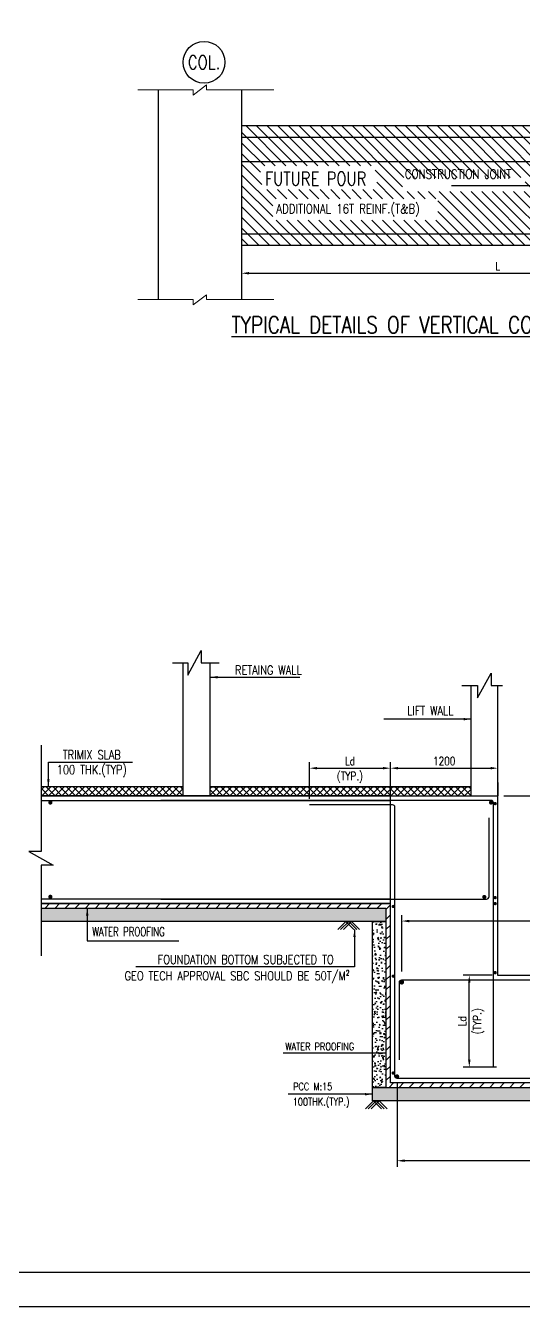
# Model space of a CAD drawing. Extents: x 345615 to 1272425, y -526289 to -156124.
# Drawn here: x 375240 to 391900, y -348663 to -305838 of the extents above; entities that cross this region are included whole.
import ezdxf
from ezdxf.enums import TextEntityAlignment as Align
from ezdxf.lldxf.tags import DXFTag

# ---------------------------------------------------------------- set-up
doc = ezdxf.new("R2010")
doc.units = 0
doc.header["$LTSCALE"] = 500
doc.header["$MEASUREMENT"] = 0
doc.header["$PDMODE"] = 35
doc.header["$PDSIZE"] = -15
doc.linetypes.add('HIDDEN2', pattern=[0.1875, 0.125, -0.0625])
doc.layers.get('DEFPOINTS').update_dxf_attribs({"color": 4})
for name, color, linetype in [('BEAM', 4, 'Continuous'), ('FOOT', 4, 'Continuous'), ('P.C.C.', 8, 'Continuous'), ('S-273 DAI', 3, 'Continuous'), ('S-BRECK LINE', 8, 'Continuous'), ('S-COLUMN', 1, 'Continuous'), ('S-COLUMN CIRCLE', 9, 'Continuous'), ('S-COLUMN NO', 2, 'Continuous'), ('S-CONCRET LINE', 4, 'Continuous'), ('S-DIM-1', 5, 'Continuous'), ('S-HATCH @ 1', 252, 'Continuous'), ('S-PCC', 9, 'Continuous'), ('S-REINFORCEMENT', 6, 'Continuous'), ('S-RETAINING WALL', 6, 'Continuous'), ('S-TEXT-1', 4, 'Continuous'), ('S-TEXT1', 4, 'Continuous'), ('S-TITLE', 6, 'Continuous'), ('S-WATER PROFING', 9, 'Continuous'), ('s_TITILE', 9, 'Continuous')]:
    doc.layers.add(name, color=color, linetype=linetype)
doc.layers.add('CUT LINE', color=8, linetype='Continuous', lineweight=15)
doc.styles.add('MtX_simplex_shx', font='simplex.shx')
doc.styles.add('ROMANS', font='simplex.shx', dxfattribs={"width": 0.8, "height": 275, "bigfont": 'bigfont.shx'})
doc.styles.add('ROMENT', font='simplex.shx', dxfattribs={"bigfont": 'bigfont.shx'})
tags = doc.linetypes.add('HIDDEN', pattern=[0.375, 0.25, -0.125]).pattern_tags.tags
tags[6:7] = [DXFTag(74, 4), DXFTag(75, 0), DXFTag(340, '0'), DXFTag(46, 1.0), DXFTag(50, 0.0), DXFTag(44, 0.0), DXFTag(45, 0.0)]
tags[4:5] = [DXFTag(74, 4), DXFTag(75, 0), DXFTag(340, '0'), DXFTag(46, 1.0), DXFTag(50, 0.0), DXFTag(44, 0.0), DXFTag(45, 0.0)]
doc.dimstyles.new('dim100', dxfattribs={"dimtxt": 250, "dimasz": 250, "dimexe": 200, "dimexo": 200, "dimgap": 100, "dimtad": 1, "dimdec": 0, "dimzin": 0, "dimdsep": 46, "dimtxsty": 'ROMANS', "dimcen": 0, "dimclrd": 5, "dimclre": 5, "dimclrt": 4, "dimadec": 0, "dimazin": 0, "dimtfac": 1, "dimtdec": 0, "dimtix": 1, "dimtofl": 0, "dimtmove": 2, "dimatfit": 3, "dimfxl": 0, "dimtolj": 1, "dimtzin": 0, "dimlwd": -1, "dimlwe": -1, "dimarcsym": 0})
doc.dimstyles.new('dim20', dxfattribs={"dimtxt": 250, "dimasz": 250, "dimexe": 200, "dimexo": 200, "dimgap": 100, "dimtad": 1, "dimdec": 0, "dimlfac": 0.2, "dimzin": 0, "dimdsep": 46, "dimtxsty": 'ROMANS', "dimcen": 0, "dimclrd": 5, "dimclre": 5, "dimclrt": 4, "dimadec": 0, "dimazin": 0, "dimtfac": 1, "dimtdec": 0, "dimtix": 1, "dimtofl": 0, "dimtmove": 2, "dimatfit": 3, "dimfxl": 0, "dimtolj": 1, "dimtzin": 0, "dimlwd": -1, "dimlwe": -1, "dimarcsym": 0})
doc.dimstyles.new('dim33.33', dxfattribs={"dimtxt": 250, "dimasz": 250, "dimexe": 200, "dimexo": 200, "dimgap": 100, "dimtad": 1, "dimdec": 0, "dimlfac": 0.333331, "dimzin": 0, "dimdsep": 46, "dimtxsty": 'ROMANS', "dimcen": 0, "dimclrd": 5, "dimclre": 5, "dimclrt": 4, "dimadec": 0, "dimazin": 0, "dimtfac": 1, "dimtdec": 0, "dimtix": 1, "dimtofl": 0, "dimtmove": 2, "dimatfit": 3, "dimfxl": 0, "dimtolj": 1, "dimtzin": 0, "dimlwd": -1, "dimlwe": -1, "dimarcsym": 0})

# ---------------------------------------------------------------- blocks, each defined once
blk = doc.blocks.new('zw$155A')
at = {"layer": 's_TITILE', "color": 7}
blk.add_lwpolyline([(0, 0), (88000, 0), (88000, 58000), (0, 58000)], close=True, dxfattribs=at)
at = {"layer": 's_TITILE', "color": 1}
blk.add_lwpolyline([(1300, 800), (78500, 800), (78500, 57200), (1300, 57200)], close=True, dxfattribs=at)
blk = doc.blocks.new('*D1161')
at = {"layer": 'DEFPOINTS', "color": 0}
for p in [(382466, -313192), (399619, -313192), (399619, -314118)]:
    blk.add_point(p, dxfattribs=at)
at = {"layer": 'S-DIM-1', "color": 5}
for p, q in [((382466, -313392), (382466, -314318)), ((399619, -313392), (399619, -314318)), ((382716, -314118), (399369, -314118))]:
    blk.add_line(p, q, dxfattribs=at)
for points in [[(382716, -314076), (382716, -314160), (382466, -314118)], [(399369, -314160), (399369, -314076), (399619, -314118)]]:
    blk.add_solid(points, dxfattribs=at)
at = {"layer": 'S-DIM-1', "color": 4, "insert": (391043, -313880), "char_height": 275, "attachment_point": 5, "style": 'ROMANS'}
blk.add_mtext('\\A1;{L}', dxfattribs=at)
blk = doc.blocks.new('*D1179')
at = {"layer": 'DEFPOINTS', "color": 0}
for p in [(391049, -331594), (391049, -337594), (392896, -337594)]:
    blk.add_point(p, dxfattribs=at)
at = {"layer": 'S-DIM-1', "color": 5}
for p, q in [((391249, -331594), (393096, -331594)), ((392896, -331844), (392896, -337344)), ((391249, -337594), (393096, -337594))]:
    blk.add_line(p, q, dxfattribs=at)
for points in [[(392938, -331844), (392855, -331844), (392896, -331594)], [(392855, -337344), (392938, -337344), (392896, -337594)]]:
    blk.add_solid(points, dxfattribs=at)
at = {"layer": 'S-DIM-1', "color": 4, "char_height": 275, "attachment_point": 5, "rotation": 90, "style": 'ROMANS'}
for s, insert in [('\\A1;2000MM OR LIFT PIT AS PER ', (392659, -334594)), ('LIFT MANUFACTURER REQU.', (393147, -334594))]:
    blk.add_mtext(s, dxfattribs=dict(at, insert=insert))
blk = doc.blocks.new('*D1182')
at = {"layer": 'DEFPOINTS', "color": 0}
for p in [(391049, -330668), (387449, -331594), (391049, -331594)]:
    blk.add_point(p, dxfattribs=at)
at = {"layer": 'S-DIM-1', "color": 5}
for p, q in [((387449, -331394), (387449, -330468)), ((391049, -331394), (391049, -330468)), ((387699, -330668), (390799, -330668))]:
    blk.add_line(p, q, dxfattribs=at)
for points in [[(387699, -330626), (387699, -330709), (387449, -330668)], [(390799, -330709), (390799, -330626), (391049, -330668)]]:
    blk.add_solid(points, dxfattribs=at)
at = {"layer": 'S-DIM-1', "color": 4, "insert": (389249, -330430), "char_height": 275, "attachment_point": 5, "style": 'ROMANS'}
blk.add_mtext('\\A1;1200', dxfattribs=at)
blk = doc.blocks.new('*D1185')
at = {"layer": 'DEFPOINTS', "color": 0}
for p in [(387673, -340973), (411630, -340974), (387673, -343793)]:
    blk.add_point(p, dxfattribs=at)
at = {"layer": 'S-DIM-1', "color": 5}
for p, q in [((387673, -341173), (387673, -343993)), ((411630, -341174), (411630, -343993)), ((411380, -343793), (387923, -343793))]:
    blk.add_line(p, q, dxfattribs=at)
for points in [[(387923, -343751), (387923, -343834), (387673, -343793)], [(411380, -343834), (411380, -343751), (411630, -343793)]]:
    blk.add_solid(points, dxfattribs=at)
at = {"layer": 'S-DIM-1', "color": 4, "insert": (399651, -343555), "char_height": 275, "attachment_point": 5, "style": 'ROMANS'}
blk.add_mtext('\\A1;{ BOTTOM STEEL}', dxfattribs=at)
blk = doc.blocks.new('*D1186')
at = {"layer": 'DEFPOINTS', "color": 0}
for p in [(387829, -335779), (387829, -337664), (411519, -337664)]:
    blk.add_point(p, dxfattribs=at)
at = {"layer": 'S-DIM-1', "color": 5}
for p, q in [((387829, -337464), (387829, -335579)), ((411519, -337464), (411519, -335579)), ((411269, -335779), (388079, -335779))]:
    blk.add_line(p, q, dxfattribs=at)
for points in [[(388079, -335738), (388079, -335821), (387829, -335779)], [(411269, -335821), (411269, -335738), (411519, -335779)]]:
    blk.add_solid(points, dxfattribs=at)
at = {"layer": 'S-DIM-1', "color": 4, "insert": (401501, -335404), "char_height": 275, "attachment_point": 5, "style": 'ROMANS'}
blk.add_mtext('\\A1;{TOP STEEL }', dxfattribs=at)
blk = doc.blocks.new('*D1189')
at = {"layer": 'DEFPOINTS', "color": 0}
for p in [(390089, -337594), (391049, -337594), (391199, -340666)]:
    blk.add_point(p, dxfattribs=at)
at = {"layer": 'S-DIM-1', "color": 5}
for p, q in [((390849, -337594), (389889, -337594)), ((390089, -340416), (390089, -337844)), ((390999, -340666), (389889, -340666))]:
    blk.add_line(p, q, dxfattribs=at)
for points in [[(390131, -337844), (390048, -337844), (390089, -337594)], [(390048, -340416), (390131, -340416), (390089, -340666)]]:
    blk.add_solid(points, dxfattribs=at)
at = {"layer": 'S-DIM-1', "color": 4, "char_height": 275, "attachment_point": 5, "rotation": 90, "style": 'ROMANS'}
for s, insert in [('(TYP.)}', (390399, -339130)), ('\\A1;{\\Fsimplex.shx,bigfont.shx;Ld', (389852, -339130))]:
    blk.add_mtext(s, dxfattribs=dict(at, insert=insert))
blk = doc.blocks.new('*D1190')
at = {"layer": 'DEFPOINTS', "color": 0}
for p in [(387449, -330668), (384743, -331894), (387449, -331894)]:
    blk.add_point(p, dxfattribs=at)
at = {"layer": 'S-DIM-1', "color": 5}
for p, q in [((384743, -331694), (384743, -330468)), ((387449, -331694), (387449, -330468)), ((384993, -330668), (387199, -330668))]:
    blk.add_line(p, q, dxfattribs=at)
for points in [[(384993, -330626), (384993, -330709), (384743, -330668)], [(387199, -330709), (387199, -330626), (387449, -330668)]]:
    blk.add_solid(points, dxfattribs=at)
at = {"layer": 'S-DIM-1', "color": 4, "char_height": 275, "attachment_point": 5, "style": 'ROMANS'}
for s, insert in [('\\A1;{Ld\\Fsimplex.shx,bigfont.shx;', (386096, -330430)), ('(TYP.)}', (386096, -330977))]:
    blk.add_mtext(s, dxfattribs=dict(at, insert=insert))

msp = doc.modelspace()

# ---------------------------------------------------------------- hatches: boundary and pattern name
at = {"layer": 'BEAM'}
h = msp.add_hatch(dxfattribs=at)
h.set_pattern_fill('ANSI31', color=8, scale=2013.422819, angle=180)
h.set_pattern_definition([(135, (1284969.86, -601845.57), (177.963116, 177.963116), [])])
h.paths.add_polyline_path([(382466.414, -313192.433), (393512.175, -313192.433), (393512.175, -312533.716), (393512.175, -312503.084), (392845.722, -311859.527), (392845.722, -310526.621), (393512.175, -309860.168), (393512.175, -309852.432), (393512.175, -309193.715), (382466.414, -309193.715)])
h.paths.add_polyline_path([(387851.6, -310916.823), (387851.6, -311385.573), (391955.469, -311385.573), (391955.469, -310916.823)], flags=16)
h.paths.add_polyline_path([(383511.077, -311625.795), (383511.077, -312340.081), (389037.268, -312340.081), (389037.268, -311625.795)], flags=16)
edge = h.paths.add_edge_path(flags=16)
edge.add_line((383069.765, -310530.319), (383171.051, -311318.819))
edge.add_line((383171.051, -311318.819), (387023.479, -311318.819))
edge.add_line((387023.479, -311318.819), (386921.979, -310530.319))
edge.add_line((386921.979, -310530.319), (383069.551, -310530.319))
at = {"layer": 'S-HATCH @ 1'}
h = msp.add_hatch(dxfattribs=at)
h.set_pattern_fill('ANSI37', color=256, scale=50)
h.set_pattern_definition([(45, (357823.68, -331594.04), (-112.2532, 112.2532), []), (135, (357823.68, -331594.04), (-112.2532, -112.2532), [])])
h.paths.add_polyline_path([(390148.843, -331594.039), (390148.843, -331294.039), (381416.366, -331294.039), (381416.366, -331594.039)])
h.paths.add_polyline_path([(375756.181, -331594.039), (380516.366, -331594.039), (380516.366, -331294.039), (375756.181, -331294.039)])
at = {"layer": 'S-PCC'}
h = msp.add_hatch(dxfattribs=at)
h.set_pattern_fill('AR-CONC', color=256, scale=2, style=0)
h.set_pattern_definition([(50, (-439953.8, -337048.77), (364.36934, -31.87817), [38.1, -419.1]), (355, (-439953.8, -337048.77), (-70.48684, 382.11369), [30.48, -335.28117]), (100.451445, (-439923.43, -337051.43), (293.8825, 350.2355), [32.38002, -356.18049]), (46.1842, (-439953.8, -336947.17), (542.15808, -84.08466), [57.15, -628.65]), (96.63556, (-439908.6, -336954.2), (474.80827, 494.85225), [48.57005, -534.2712]), (351.18415, (-439953.8, -336947.17), (474.80827, 494.85225), [45.71993, -502.91946]), (21, (-439903, -336972.57), (303.22878, -204.5304), [38.1, -419.1]), (326, (-439903, -336972.57), (123.60406, 368.37593), [30.48, -335.28]), (71.451445, (-439877.72, -336989.6), (426.83284, 163.84554), [32.38002, -356.17988]), (37.5, (-439953.79, -337048.77), (6.177207, 169.110078), [0, -331.216, 0, -340.36, 0, -336.55]), (7.5, (-439953.8, -337048.77), (133.639325, 200.36115), [0, -194.056, 0, -323.596, 0, -128.27]), (327.5, (-440067.08, -337048.77), (271.18119, -11.457488), [0, -127, 0, -396.24, 0, -525.78]), (317.5, (-440117.88, -337048.77), (296.25836, 50.85298), [0, -165.1, 0, -263.144, 0, -373.38])])
h.paths.add_polyline_path([(387298.843, -335794.039), (387298.843, -335344.039), (375756.181, -335344.039), (375756.181, -335794.039)])
h = msp.add_hatch(dxfattribs=at)
h.set_pattern_fill('AR-CONC', color=256, scale=2, angle=270, style=0)
h.set_pattern_definition([(320, (390169.1, 502023.27), (-31.87817, -364.36934), [38.1, -419.1]), (265, (390169.1, 502023.27), (382.11369, 70.48684), [30.48, -335.28117]), (10.451445, (390166.46, 501992.9), (350.2355, -293.8825), [32.38002, -356.18049]), (316.1842, (390270.7, 502023.27), (-84.08466, -542.15808), [57.15, -628.65]), (6.63556, (390263.7, 501978.1), (494.85225, -474.80827), [48.57005, -534.2712]), (261.18415, (390270.7, 502023.27), (494.85225, -474.80827), [45.71993, -502.91946]), (291, (390245.3, 501972.47), (-204.5304, -303.22878), [38.1, -419.1]), (236, (390245.3, 501972.47), (368.37593, -123.60406), [30.48, -335.28]), (341.451445, (390228.27, 501947.2), (163.84554, -426.83284), [32.38002, -356.17988]), (307.5, (390169.11, 502023.27), (169.110078, -6.177207), [0, -331.216, 0, -340.36, 0, -336.55]), (277.5, (390169.11, 502023.27), (200.36115, -133.639325), [0, -194.056, 0, -323.596, 0, -128.27]), (237.5, (390169.11, 502136.55), (-11.457488, -271.18119), [0, -127, 0, -396.24, 0, -525.78]), (227.5, (390169.11, 502187.35), (50.85298, -296.25836), [0, -165.1, 0, -263.144, 0, -373.38])])
h.paths.add_polyline_path([(387298.843, -335794.039), (386848.843, -335794.039), (386848.843, -341344.039), (387298.843, -341344.039)])
h = msp.add_hatch(dxfattribs=at)
h.set_pattern_fill('AR-CONC', color=256, scale=2, style=0)
h.set_pattern_definition([(50, (-439953.8, -338473.77), (364.36934, -31.87817), [38.1, -419.1]), (355, (-439953.8, -338473.77), (-70.48684, 382.11369), [30.48, -335.28117]), (100.451445, (-439923.43, -338476.43), (293.8825, 350.2355), [32.38002, -356.18049]), (46.1842, (-439953.8, -338372.17), (542.15808, -84.08466), [57.15, -628.65]), (96.63556, (-439908.6, -338379.2), (474.80827, 494.85225), [48.57005, -534.2712]), (351.18415, (-439953.8, -338372.17), (474.80827, 494.85225), [45.71993, -502.91946]), (21, (-439903, -338397.57), (303.22878, -204.5304), [38.1, -419.1]), (326, (-439903, -338397.57), (123.60406, 368.37593), [30.48, -335.28]), (71.451445, (-439877.72, -338414.6), (426.83284, 163.84554), [32.38002, -356.17988]), (37.5, (-439953.79, -338473.77), (6.177207, 169.110078), [0, -331.216, 0, -340.36, 0, -336.55]), (7.5, (-439953.8, -338473.77), (133.639325, 200.36115), [0, -194.056, 0, -323.596, 0, -128.27]), (327.5, (-440067.08, -338473.77), (271.18119, -11.457488), [0, -127, 0, -396.24, 0, -525.78]), (317.5, (-440117.88, -338473.77), (296.25836, 50.85298), [0, -165.1, 0, -263.144, 0, -373.38])])
h.paths.add_polyline_path([(386848.843, -341344.039), (386848.843, -341794.039), (412488.514, -341794.039), (412488.514, -341344.039)])
at = {"layer": 'S-WATER PROFING', "linetype": 'Continuous', "ltscale": 200}
h = msp.add_hatch(dxfattribs=at)
h.set_pattern_fill('ANSI31', color=256, scale=75, style=0)
h.set_pattern_definition([(45, (-1198091.02, -404686.81), (-168.379802, 168.379802), [])])
h.paths.add_polyline_path([(424582.882, -333445.904), (424582.882, -333671.377), (424995.003, -333896.85), (424582.882, -333896.85), (424582.882, -336928.071)])
h.paths.add_polyline_path([(424582.882, -335194.039), (411898.843, -335194.039), (411898.843, -341194.039), (387448.843, -341194.039), (387448.843, -335194.039), (375756.181, -335194.039), (375756.181, -335344.039), (387298.843, -335344.039), (387298.843, -341344.039), (412048.843, -341344.039), (412048.843, -335344.039), (424582.882, -335344.039), (424582.882, -333896.85), (424995.003, -333896.85), (424170.76, -333445.904), (424582.882, -333445.904), (424582.882, -329888.746)])

# ---------------------------------------------------------------- linework, layer by layer
at = {"layer": 'BEAM'}
for p, q in [((399618.994, -309193.715), (382466.414, -309193.715)), ((399618.994, -313192.433), (382466.414, -313192.433))]:
    msp.add_line(p, q, dxfattribs=at)
at = {"layer": 'CUT LINE', "color": 8}
for points in [[(378992.88, -307981.546), (380853.601, -307981.546), (380853.601, -308160.261), (381291.726, -307817.926), (381291.726, -307981.546), (383545.543, -307981.546)], [(378992.88, -314999.046), (380853.601, -314999.046), (380853.601, -315177.761), (381291.726, -314835.426), (381291.726, -314999.046), (383545.543, -314999.046)]]:
    msp.add_lwpolyline(points, dxfattribs=at)
at = {"layer": 'FOOT', "color": 8, "linetype": 'HIDDEN', "ltscale": 3}
msp.add_line((399618.994, -310393.715), (382466.414, -310393.715), dxfattribs=at)
at = {"layer": 'P.C.C.', "color": 8, "linetype": 'Continuous', "elevation": 0}
for points in [[(384330.798, -335194.039), (375756.181, -335194.039)], [(424582.882, -335194.039), (411898.843, -335194.039), (411898.843, -341194.039), (387448.843, -341194.039), (387448.843, -335194.039), (379766.063, -335194.039)], [(375756.181, -335344.039), (384330.798, -335344.039)], [(379766.063, -335344.039), (387298.843, -335344.039), (387298.843, -341344.039), (412048.843, -341344.039), (412048.843, -335344.039), (424582.882, -335344.039)]]:
    msp.add_lwpolyline(points, dxfattribs=at)
at = {"layer": 'S-BRECK LINE', "elevation": 0}
for points in [[(380162.134, -327142.316), (380665.893, -327142.316), (380665.893, -327554.438), (381116.84, -326730.195), (381116.84, -327142.316), (381722.788, -327142.316)], [(389843.867, -327898.432), (390366.877, -327898.432), (390366.877, -328310.553), (390817.824, -327486.31), (390817.824, -327898.432), (391195.023, -327898.432)], [(375756.181, -329897.38), (375756.181, -333454.538), (375344.06, -333454.538), (376168.303, -333905.485), (375756.181, -333905.485), (375756.181, -336936.705)]]:
    msp.add_lwpolyline(points, dxfattribs=at)
at = {"layer": 'S-COLUMN', "color": 10, "ltscale": 2}
for p, q in [((379678.914, -307989.094), (379678.914, -315006.594)), ((382466.414, -307989.094), (382466.414, -315006.594)), ((390148.843, -331594.039, 0), (390148.843, -327898.432, 0)), ((391048.862, -331594.039, 0), (391048.862, -327898.432, 0))]:
    msp.add_line(p, q, dxfattribs=at)
at = {"layer": 'S-COLUMN CIRCLE'}
msp.add_circle((381212.765, -307065.319), 699.327, dxfattribs=at)
at = {"layer": 'S-CONCRET LINE', "color": 8}
for p, q in [((380516.366, -331294.039, 0), (375756.181, -331294.039, 0)), ((387442.609, -331294.039, 0.098), (381416.366, -331294.039, 0)), ((381416.366, -331294.039, 0), (390148.843, -331294.039, 0)), ((390148.843, -331294.039, 0), (381416.366, -331294.039, 0)), ((390148.843, -331294.039, 0), (381416.366, -331294.039, 0)), ((388245.946, -331294.039, 0), (381416.366, -331294.039, 0)), ((391048.843, -331144.039, 0), (391048.843, -331594.039, 0)), ((387442.609, -331594.039, 0.098), (375756.181, -331594.039, 0.055)), ((387442.609, -331594.039, 0.098), (375756.181, -331594.039, 0.055))]:
    msp.add_line(p, q, dxfattribs=at)
at = {"layer": 'S-CONCRET LINE'}
for p, q in [((375756.181, -331594.039, 0.061), (387442.609, -331594.039, 0.098)), ((379766.063, -331594.039, 0), (391048.843, -331594.039, 0)), ((391048.843, -337594.039, 0), (391048.843, -331594.039, 0)), ((375756.181, -335194.039, 0), (384330.798, -335194.039, 0)), ((379766.063, -335194.039, 0), (387448.843, -335194.039, 0)), ((387448.843, -341194.039, 0), (387448.843, -335194.039, 0)), ((399223.843, -337594.039, 0), (391048.843, -337594.039, 0)), ((411898.843, -341194.039, 0), (387448.843, -341194.039, 0))]:
    msp.add_line(p, q, dxfattribs=at)
at = {"layer": 'S-CONCRET LINE', "color": 8, "linetype": 'HIDDEN2', "ltscale": 1000}
msp.add_line((387442.609, -331594.039, -0.073), (387442.609, -335194.039, 0), dxfattribs=at)
at = {"layer": 'S-PCC', "elevation": 0}
for points in [[(375756.181, -335344.039), (384330.798, -335344.039)], [(379766.063, -335344.039), (387298.843, -335344.039), (387298.843, -335794.039), (379766.063, -335794.039)], [(384330.798, -335794.039), (375756.181, -335794.039)], [(386226.03, -336062.519), (385957.55, -335794.039), (385689.07, -336062.519)], [(386320.951, -336062.519), (386052.472, -335794.039), (385783.992, -336062.519)], [(386415.873, -336062.519), (386147.394, -335794.039), (385878.914, -336062.519)], [(387148.195, -342062.519), (386879.715, -341794.039), (386611.236, -342062.519)], [(387243.117, -342062.519), (386974.637, -341794.039), (386706.158, -342062.519)], [(387338.039, -342062.519), (387069.559, -341794.039), (386801.08, -342062.519)]]:
    msp.add_lwpolyline(points, dxfattribs=at)
for points in [[(386848.843, -341344.039), (386848.843, -335794.039), (387298.843, -335794.039), (387298.843, -341344.039)], [(412488.514, -341794.039), (386848.843, -341794.039), (386848.843, -341344.039), (412488.514, -341344.039)]]:
    msp.add_lwpolyline(points, close=True, dxfattribs=at)
at = {"layer": 'S-REINFORCEMENT', "linetype": 'ByBlock'}
for p, q in [((399618.994, -309579.327, -61.013), (382466.414, -309579.327, -61.013)), ((397626.023, -311193.074), (389496.037, -311193.074)), ((399618.994, -312806.822, -61.013), (382466.414, -312806.822, -61.013))]:
    msp.add_line(p, q, dxfattribs=at)
at = {"layer": 'S-REINFORCEMENT', "ltscale": 1000, "elevation": -0.098}
for points in [[(375756.181, -331744.039), (387442.609, -331744.039)], [(387442.609, -335044.039), (375756.181, -335044.039)]]:
    msp.add_lwpolyline(points, dxfattribs=at)
at = {"layer": 'S-REINFORCEMENT', "ltscale": 1000, "elevation": 0}
for points, const_width in [([(376034.716, -331814.352, 1), (376105.029, -331814.352, 1)], 70.312), ([(390852, -331814.352, -1), (390781.687, -331814.352, -1)], 70.312), ([(390926.843, -331850.41, -1), (390982.843, -331850.41, -1)], 56), ([(376034.716, -334969.23, 1), (376105.029, -334969.23, 1)], 70.312), ([(387570.843, -335291.91, 1), (387514.843, -335291.91, 1)], 56), ([(390626, -334973.727, 1), (390555.687, -334973.727, 1)], 70.312), ([(390926.843, -334993.814, -1), (390982.843, -334993.814, -1)], 56), ([(390926.843, -335194.248, -1), (390982.843, -335194.248, -1)], 56), ([(390926.843, -337505.91, -1), (390982.843, -337505.91, -1)], 56), ([(387570.843, -337622.218, 1), (387514.843, -337622.218, 1)], 56), ([(387868.843, -337822.323, -1), (387788.843, -337822.323, -1)], 80), ([(387570.843, -340861.91, 1), (387514.843, -340861.91, 1)], 56), ([(387708, -340973.24, -1), (387637.687, -340973.24, -1)], 70.312)]:
    msp.add_lwpolyline(points, format="xyb", close=True, dxfattribs=dict(at, const_width=const_width))
for points in [[(390898.843, -340665.68), (390898.843, -331824.039, 0.414213562), (390818.843, -331744.039), (379766.063, -331744.039)], [(414605.078, -331894.039), (411828.843, -331894.039, 0.414213562), (411748.843, -331974.039), (411748.843, -340964.039, -0.414213562), (411668.843, -341044.039), (387678.843, -341044.039, -0.414213562), (387598.843, -340964.039), (387598.843, -331974.039, 0.414213562), (387518.843, -331894.039), (384742.609, -331894.039)], [(379766.063, -335044.039), (390668.843, -335044.039, 0.414213562), (390748.843, -334964.039), (390748.843, -332326.935)], [(387748.843, -340420.435), (387748.843, -337824.039, -0.414213562), (387828.843, -337744.039), (411518.843, -337744.039, -0.414213562), (411598.843, -337824.039), (411598.843, -340672.646)]]:
    msp.add_lwpolyline(points, format="xyb", dxfattribs=at)
at = {"layer": 'S-RETAINING WALL', "color": 210}
for p, q in [((380516.366, -331594.039, 0), (380516.366, -327142.316, 0)), ((381416.366, -331594.039, 0), (381416.366, -327142.316, 0))]:
    msp.add_line(p, q, dxfattribs=at)
at = {"layer": 'S-WATER PROFING', "linetype": 'Continuous', "ltscale": 200, "elevation": 0}
for points in [[(424582.882, -335194.039), (411898.843, -335194.039), (411898.843, -341194.039), (387448.843, -341194.039), (387448.843, -335194.039), (379766.063, -335194.039)], [(379766.063, -335344.039), (387298.843, -335344.039), (387298.843, -341344.039), (412048.843, -341344.039), (412048.843, -335344.039), (424582.882, -335344.039)]]:
    msp.add_lwpolyline(points, dxfattribs=at)

# ---------------------------------------------------------------- block references
at = {"xscale": 1.428571428571429, "yscale": 1.428571428571429, "zscale": 1.428571428571429}
msp.add_blockref('zw$155A', (345614.881, -348663.35), dxfattribs=at)

# ---------------------------------------------------------------- texts
at = {"layer": 'S-COLUMN NO', "style": 'ROMANS', "width": 0.8}
msp.add_text('LIFT WALL', height=300, dxfattribs=at).set_placement((388784.811, -328743.394, 0), align=Align.MIDDLE)
at = {"layer": 'S-TEXT-1'}
for s, height, style, width, p in [('CONSTRUCTION JOINT', 312.5, 'ROMANS', 0.8, (387929.725, -310959.448)), ('ADDITIONAL 16T REINF.(T&B)', 312.5, 'ROMANS', 0.8, (383630.125, -312116.867)), ('WATER PROOFING', 300, 'MtX_simplex_shx', 0.7, (377477.293, -336284.075, -0.098)), ('WATER PROOFING', 250, 'MtX_simplex_shx', 0.8, (383934.415, -340101.312, -0.129))]:
    msp.add_text(s, height=height, dxfattribs=dict(at, style=style, width=width)).set_placement(p)
at = {"layer": 'S-TEXT-1', "style": 'ROMANS', "width": 0.8}
for s, height, p in [('RETAING WALL', 300, (383364.464, -327389.524, -892738.955)), ('TRIMIX SLAB', 300, (377456.712, -330219.745, -892738.8)), ('100 THK.(TYP)', 300, (377456.712, -330738.031, -892738.8)), ('FOUNDATION BOTTOM SUBJECTED TO', 300, (382606.904, -337065.24, -892738.8)), ('PCC M:15', 250, (384848.765, -341313.039, 0)), ('100THK.(TYP.)', 250, (385130.765, -341838.039, 0))]:
    msp.add_text(s, height=height, dxfattribs=at).set_placement(p, align=Align.MIDDLE)
at = {"layer": 'S-TEXT-1', "insert": (386080.922, -337460.793, 0), "char_height": 300, "width": 7608.46785, "attachment_point": 3, "style": 'ROMANS'}
msp.add_mtext('GEO TECH APPROVAL SBC SHOULD BE 50T/M²', dxfattribs=at)
at = {"layer": 'S-TEXT1', "color": 2, "style": 'ROMENT', "width": 0.8}
msp.add_text('COL.', height=450, dxfattribs=at).set_placement((381212.765, -307065.319), align=Align.MIDDLE)
msp.add_text('FUTURE POUR', height=450, dxfattribs=at).set_placement((383247.432, -311183.006))
at = {"layer": 'S-TITLE', "style": 'ROMANS', "width": 0.8}
msp.add_text('%%UTYPICAL DETAILS OF VERTICAL CONSTRUCTION JOINT IN BEAM', height=562.5, dxfattribs=at).set_placement((391356.955, -315840.871), align=Align.MIDDLE_CENTER)

# ---------------------------------------------------------------- dimensions: what is measured, and where the dimension line sits
at = {"layer": 'S-DIM-1'}
dim = msp.add_linear_dim(base=(399618.994, -314117.87), p1=(382466.414, -313192.433), p2=(399618.994, -313192.433), text='{L}', dimstyle='dim20', override={"dimtxt": 300}, dxfattribs=at)
dim.commit()
dim.dimension.update_dxf_attribs({"geometry": '*D1161', "text_midpoint": (391042.704, -313880.37)})
dim = msp.add_linear_dim(base=(387448.843, -330667.779, 0), p1=(384742.609, -331894.039, 0), p2=(387448.843, -331894.039, 0), text='{Ld\\Fsimplex.shx,bigfont.shx;\\X(TYP.)}', dimstyle='dim33.33', dxfattribs=at)
dim.commit()
dim.dimension.update_dxf_attribs({"geometry": '*D1190', "text_midpoint": (386095.726, -330667.779, 0)})
dim = msp.add_aligned_dim(p1=(387448.843, -331594.039, 0), p2=(391048.843, -331594.039, 0), distance=926.26, dimstyle='dim33.33', dxfattribs=at)
dim.commit()
dim.dimension.update_dxf_attribs({"geometry": '*D1182', "text_midpoint": (389248.843, -330430.279, 0)})
dim = msp.add_aligned_dim(p1=(391048.843, -331594.039, 0), p2=(391048.843, -337594.039, 0), distance=1847.487, text='<>MM OR LIFT PIT AS PER \\X LIFT MANUFACTURER REQU.', dimstyle='dim33.33', dxfattribs=at)
dim.commit()
dim.dimension.update_dxf_attribs({"geometry": '*D1179', "text_midpoint": (392896.33, -334594.039, 0)})
dim = msp.add_linear_dim(base=(387828.843, -335779.446), p1=(411518.843, -337664.039, 0), p2=(387828.843, -337664.039, 0), text='{TOP STEEL }', dimstyle='dim33.33', dxfattribs=at)
dim.commit()
dim.dimension.update_dxf_attribs({"geometry": '*D1186', "text_midpoint": (401501.222, -335404.446), "dimtype": 160})
for base, p1, p2, angle, text, picture, middle in [((390089.41, -337594.039, 0), (391198.843, -340665.68, 0), (391048.843, -337594.039, 0), 90, '{\\Fsimplex.shx,bigfont.shx;Ld\\X(TYP.)}', '*D1189', (390089.41, -339129.859, 0)), ((387672.843, -343792.72, 0), (411629.527, -340973.74, 0), (387672.843, -340973.24, 0), 180, '{ BOTTOM STEEL}', '*D1185', (399651.185, -343555.22, 0))]:
    dim = msp.add_linear_dim(base=base, p1=p1, p2=p2, angle=angle, text=text, dimstyle='dim33.33', dxfattribs=at)
    dim.commit()
    dim.dimension.update_dxf_attribs({"geometry": picture, "text_midpoint": middle})

# ---------------------------------------------------------------- leaders
at = {"layer": 'P.C.C.', "color": 2}
for points in [[(381416.366, -327627.159, -0.155), (384415.586, -327627.159, -0.155)], [(390148.843, -329028.935, 0), (387227.76, -329028.935, 0)], [(376002.412, -331294.039, 0), (376002.412, -330466.963, 0), (378818.282, -330466.963, 0)], [(377304.151, -335344.039, -0.098), (377304.151, -336444.561, -0.098), (380365.434, -336444.561, -0.098)], [(386247.871, -336061.283, 0), (386247.871, -337304.563, 0), (378929.414, -337304.563, 0)]]:
    msp.add_leader(points, dimstyle='dim100', override={"dimgap": 100, "dimtad": 0, "dimarcsym": 1}, dxfattribs=at)
at = {"layer": 'S-273 DAI', "color": 2}
for points in [[(387298.843, -340200.61, 0), (383863.693, -340200.61, 0)], [(386848.843, -341569.039, 0), (384027.442, -341569.039, 0)]]:
    msp.add_leader(points, dimstyle='dim100', override={"dimgap": 100, "dimtad": 0, "dimarcsym": 1}, dxfattribs=at)

doc.saveas('drawing.dxf')
